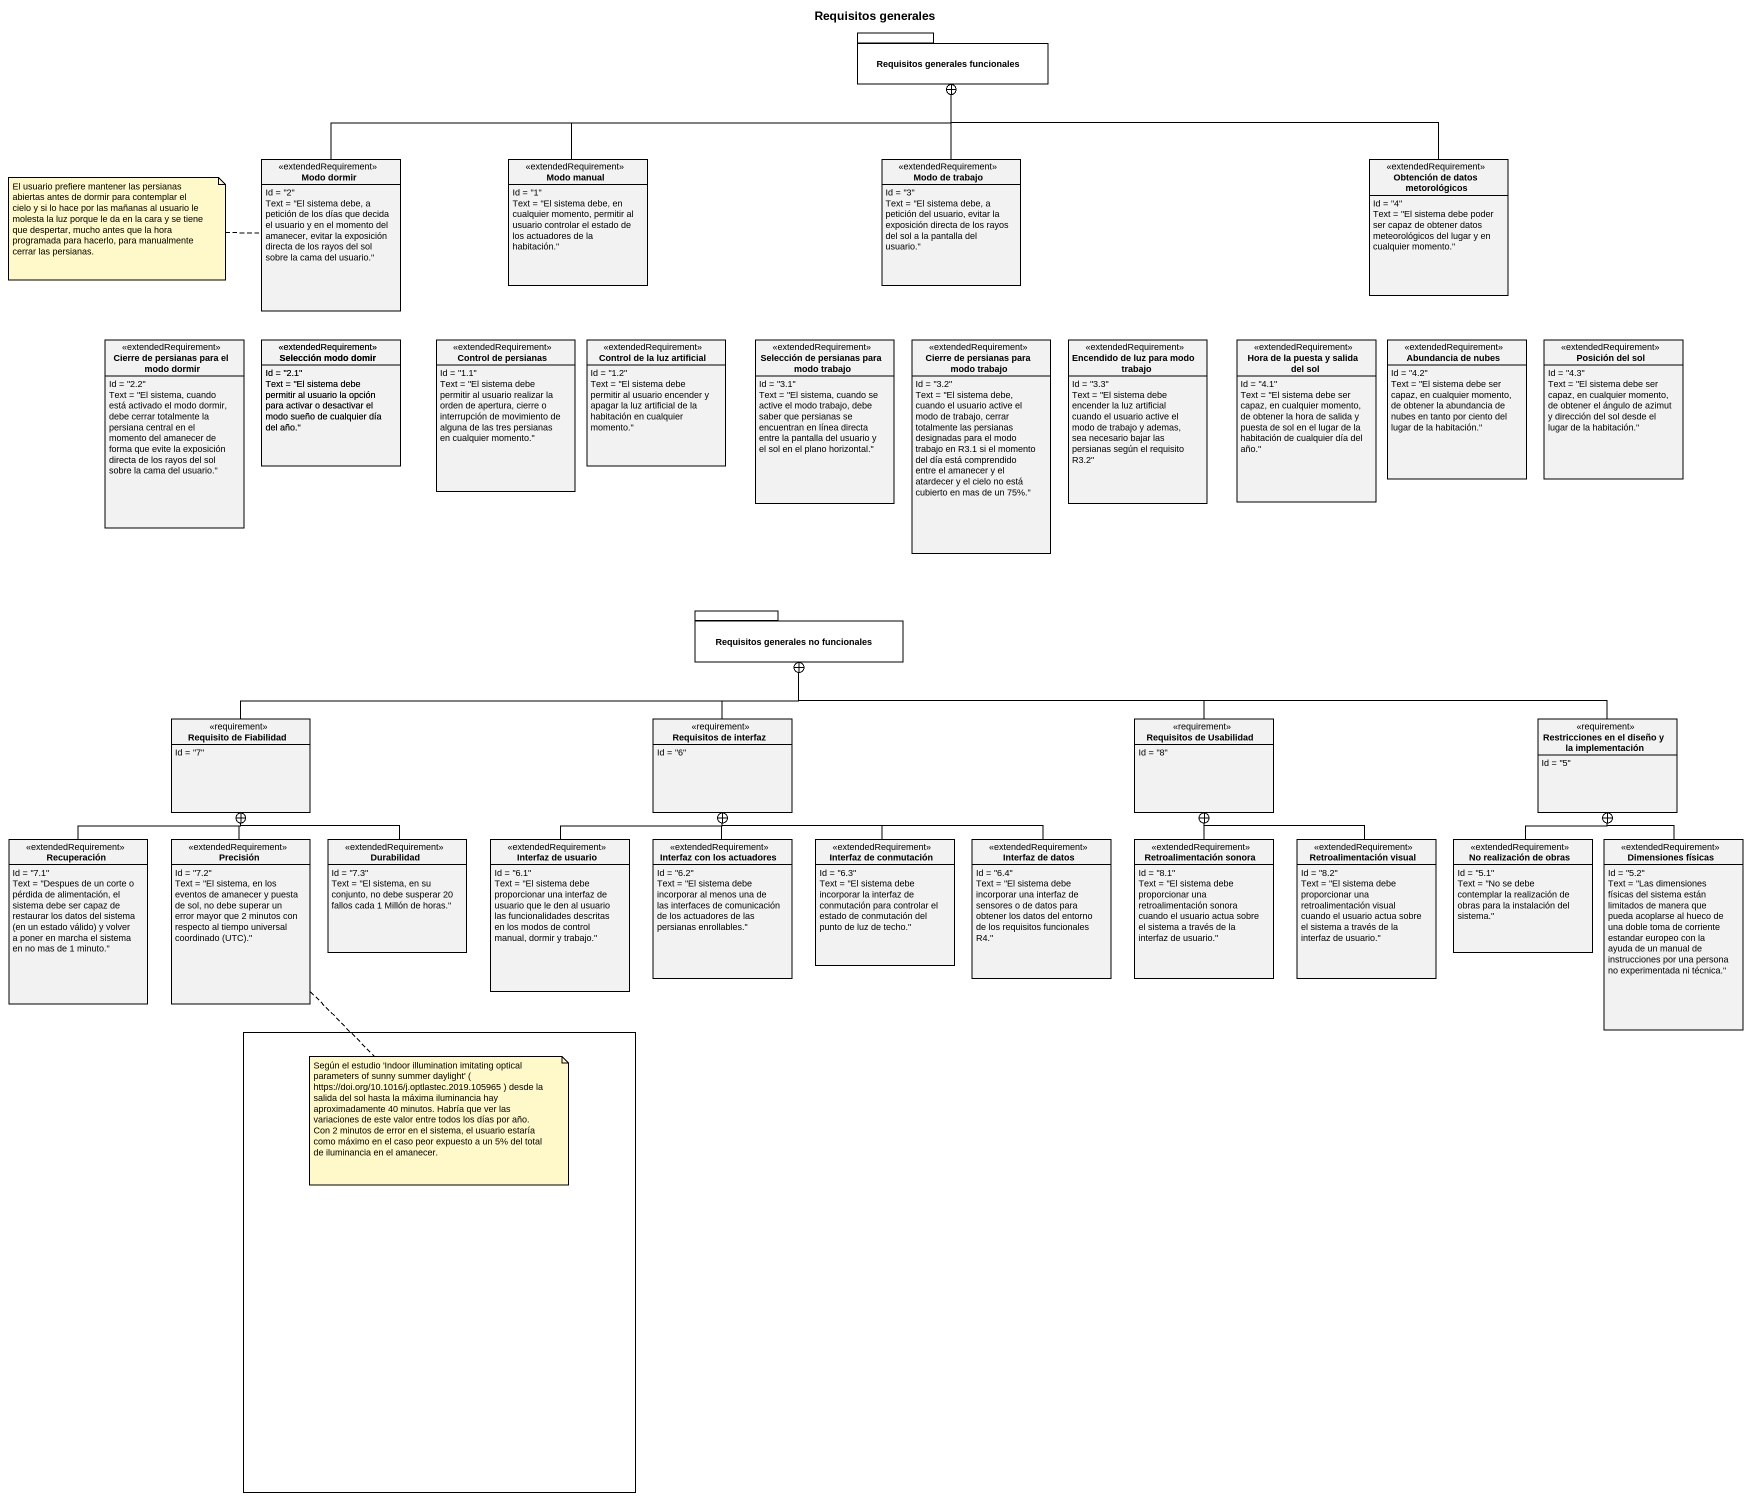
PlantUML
@startuml
title Requisitos generales
allowmixing
hide circle
hide empty members
package "Requisitos generales funcionales" as Requisitos_generales {
}
class "Modo dormir" as Modo_dormir <<extendedRequirement>> {
  Id = "2"
  Text = "El sistema debe, a petición de los días que decida el usuario y en el momento del amanecer, evitar la exposición directa de los rayos del sol sobre la cama del usuario."
}
class "Modo manual" as Modo_manual <<extendedRequirement>> {
  Id = "1"
  Text = "El sistema debe, en cualquier momento, permitir al usuario controlar el estado de los actuadores de la habitación."
}
class "Modo de trabajo" as Modo_de_trabajo <<extendedRequirement>> {
  Id = "3"
  Text = "El sistema debe, a petición del usuario, evitar la exposición directa de los rayos del sol a la pantalla del usuario."
}
class "Obtención de datos metorológicos" as Obtención_de_datos <<extendedRequirement>> {
  Id = "4"
  Text = "El sistema debe poder ser capaz de obtener datos meteorológicos del lugar y en cualquier momento."
}
class "Cierre de persianas para el modo dormir" as Cierre_de_persianas_para_el <<extendedRequirement>> {
  Id = "2.2"
  Text = "El sistema, cuando está activado el modo dormir, debe cerrar totalmente la persiana central en el momento del amanecer de forma que evite la exposición directa de los rayos del sol sobre la cama del usuario."
}
class "Selección modo domir" as Selección_modo_domir <<extendedRequirement>> {
  Id = "2.1"
  Text = "El sistema debe permitir al usuario la opción para activar o desactivar el modo sueño de cualquier día del año."
}
class "Selección modo domir" as Selección_modo_domir_2 <<extendedRequirement>> {
  Id = "2.1"
  Text = "El sistema debe permitir al usuario la opción para activar o desactivar el modo sueño de cualquier día del año."
}
class "Control de persianas" as Control_de_persianas <<extendedRequirement>> {
  Id = "1.1"
  Text = "El sistema debe permitir al usuario realizar la orden de apertura, cierre o interrupción de movimiento de alguna de las tres persianas en cualquier momento."
}
class "Control de la luz artificial" as Control_de_la_luz_artificial <<extendedRequirement>> {
  Id = "1.2"
  Text = "El sistema debe permitir al usuario encender y apagar la luz artificial de la habitación en cualquier momento."
}
class "Selección de persianas para modo trabajo" as Selección_de_persianas_para <<extendedRequirement>> {
  Id = "3.1"
  Text = "El sistema, cuando se active el modo trabajo, debe saber que persianas se encuentran en línea directa entre la pantalla del usuario y el sol en el plano horizontal."
}
class "Cierre de persianas para modo trabajo" as Cierre_de_persianas_para <<extendedRequirement>> {
  Id = "3.2"
  Text = "El sistema debe, cuando el usuario active el modo de trabajo, cerrar totalmente las persianas designadas para el modo trabajo en R3.1 si el momento del día está comprendido entre el amanecer y el atardecer y el cielo no está cubierto en mas de un 75%."
}
class "Encendido de luz para modo trabajo" as Encendido_de_luz_para_modo <<extendedRequirement>> {
  Id = "3.3"
  Text = "El sistema debe encender la luz artificial cuando el usuario active el modo de trabajo y ademas, sea necesario bajar las persianas según el requisito R3.2"
}
class "Hora de la puesta y salida del sol" as Hora_de_la_puesta_y_salida <<extendedRequirement>> {
  Id = "4.1"
  Text = "El sistema debe ser capaz, en cualquier momento, de obtener la hora de salida y puesta de sol en el lugar de la habitación de cualquier día del año."
}
class "Abundancia de nubes" as Abundancia_de_nubes <<extendedRequirement>> {
  Id = "4.2"
  Text = "El sistema debe ser capaz, en cualquier momento, de obtener la abundancia de nubes en tanto por ciento del lugar de la habitación."
}
class "Posición del sol" as Posición_del_sol <<extendedRequirement>> {
  Id = "4.3"
  Text = "El sistema debe ser capaz, en cualquier momento, de obtener el ángulo de azimut y dirección del sol desde el lugar de la habitación."
}
package "Requisitos generales no funcionales" as Requisitos_generales_no {
}
class "Requisito de Fiabilidad" as Requisito_de_Fiabilidad <<requirement>> {
  Id = "7"
}
class "Requisitos de interfaz" as Requisitos_de_interfaz <<requirement>> {
  Id = "6"
}
class "Requisitos de Usabilidad" as Requisitos_de_Usabilidad <<requirement>> {
  Id = "8"
}
class "Restricciones en el diseño y la implementación" as Restricciones_en_el_diseño <<requirement>> {
  Id = "5"
}
class Recuperación <<extendedRequirement>> {
  Id = "7.1"
  {field} Text = "Despues de un corte o pérdida de alimentación, el sistema debe ser capaz de restaurar los datos del sistema (en un estado válido) y volver a poner en marcha el sistema en no mas de 1 minuto."
}
class Precisión <<extendedRequirement>> {
  Id = "7.2"
  {field} Text = "El sistema, en los eventos de amanecer y puesta de sol, no debe superar un error mayor que 2 minutos con respecto al tiempo universal coordinado (UTC)."
}
class Durabilidad <<extendedRequirement>> {
  Id = "7.3"
  Text = "El sistema, en su conjunto, no debe susperar 20 fallos cada 1 Millón de horas."
}
class "Interfaz de usuario" as Interfaz_de_usuario <<extendedRequirement>> {
  Id = "6.1"
  Text = "El sistema debe proporcionar una interfaz de usuario que le den al usuario las funcionalidades descritas en los modos de control manual, dormir y trabajo."
}
class "Interfaz con los actuadores" as Interfaz_con_los_actuadores <<extendedRequirement>> {
  Id = "6.2"
  Text = "El sistema debe incorporar al menos una de las interfaces de comunicación de los actuadores de las persianas enrollables."
}
class "Interfaz de conmutación" as Interfaz_de_conmutación <<extendedRequirement>> {
  Id = "6.3"
  Text = "El sistema debe incorporar la interfaz de conmutación para controlar el estado de conmutación del punto de luz de techo."
}
class "Interfaz de datos" as Interfaz_de_datos <<extendedRequirement>> {
  Id = "6.4"
  Text = "El sistema debe incorporar una interfaz de sensores o de datos para obtener los datos del entorno de los requisitos funcionales R4."
}
class "Retroalimentación sonora" as Retroalimentación_sonora <<extendedRequirement>> {
  Id = "8.1"
  Text = "El sistema debe proporcionar una retroalimentación sonora cuando el usuario actua sobre el sistema a través de la interfaz de usuario."
}
class "Retroalimentación visual" as Retroalimentación_visual <<extendedRequirement>> {
  Id = "8.2"
  Text = "El sistema debe proporcionar una retroalimentación visual cuando el usuario actua sobre el sistema a través de la interfaz de usuario."
}
class "No realización de obras" as No_realización_de_obras <<extendedRequirement>> {
  Id = "5.1"
  Text = "No se debe contemplar la realización de obras para la instalación del sistema."
}
class "Dimensiones físicas" as Dimensiones_físicas <<extendedRequirement>> {
  Id = "5.2"
  Text = "Las dimensiones físicas del sistema están limitados de manera que pueda acoplarse al hueco de una doble toma de corriente estandar europeo con la ayuda de un manual de instrucciones por una persona no experimentada ni técnica."
}
rectangle " " as rectangle1
Modo_dormir -right-+ Requisitos_generales
Modo_manual -right-+ Requisitos_generales
Modo_de_trabajo -up-+ Requisitos_generales
Obtención_de_datos -left-+ Requisitos_generales
Requisito_de_Fiabilidad -right-+ Requisitos_generales_no
Requisitos_de_interfaz -up-+ Requisitos_generales_no
Requisitos_de_Usabilidad -left-+ Requisitos_generales_no
Restricciones_en_el_diseño -left-+ Requisitos_generales_no
Recuperación -up-+ Requisito_de_Fiabilidad
Precisión -up-+ Requisito_de_Fiabilidad
Durabilidad -up-+ Requisito_de_Fiabilidad
Interfaz_de_usuario -up-+ Requisitos_de_interfaz
Interfaz_con_los_actuadores -up-+ Requisitos_de_interfaz
Interfaz_de_conmutación -up-+ Requisitos_de_interfaz
Interfaz_de_datos -left-+ Requisitos_de_interfaz
Retroalimentación_sonora -up-+ Requisitos_de_Usabilidad
Retroalimentación_visual -up-+ Requisitos_de_Usabilidad
No_realización_de_obras -up-+ Restricciones_en_el_diseño
Dimensiones_físicas -up-+ Restricciones_en_el_diseño
note left of Modo_dormir : El usuario prefiere mantener las persianas abiertas antes de dormir para contemplar el cielo y si lo hace por las mañanas al usuario le molesta la luz porque le da en la cara y se tiene que despertar, mucho antes que la hora programada para hacerlo, para manualmente cerrar las persianas.
note bottom of Precisión : Según el estudio 'Indoor illumination imitating optical parameters of sunny summer daylight' ( https://doi.org/10.1016/j.optlastec.2019.105965 ) desde la salida del sol hasta la máxima iluminancia hay aproximadamente 40 minutos. Habría que ver las variaciones de este valor entre todos los días por año. Con 2 minutos de error en el sistema, el usuario estaría como máximo en el caso peor expuesto a un 5% del total de iluminancia en el amanecer.
@enduml
